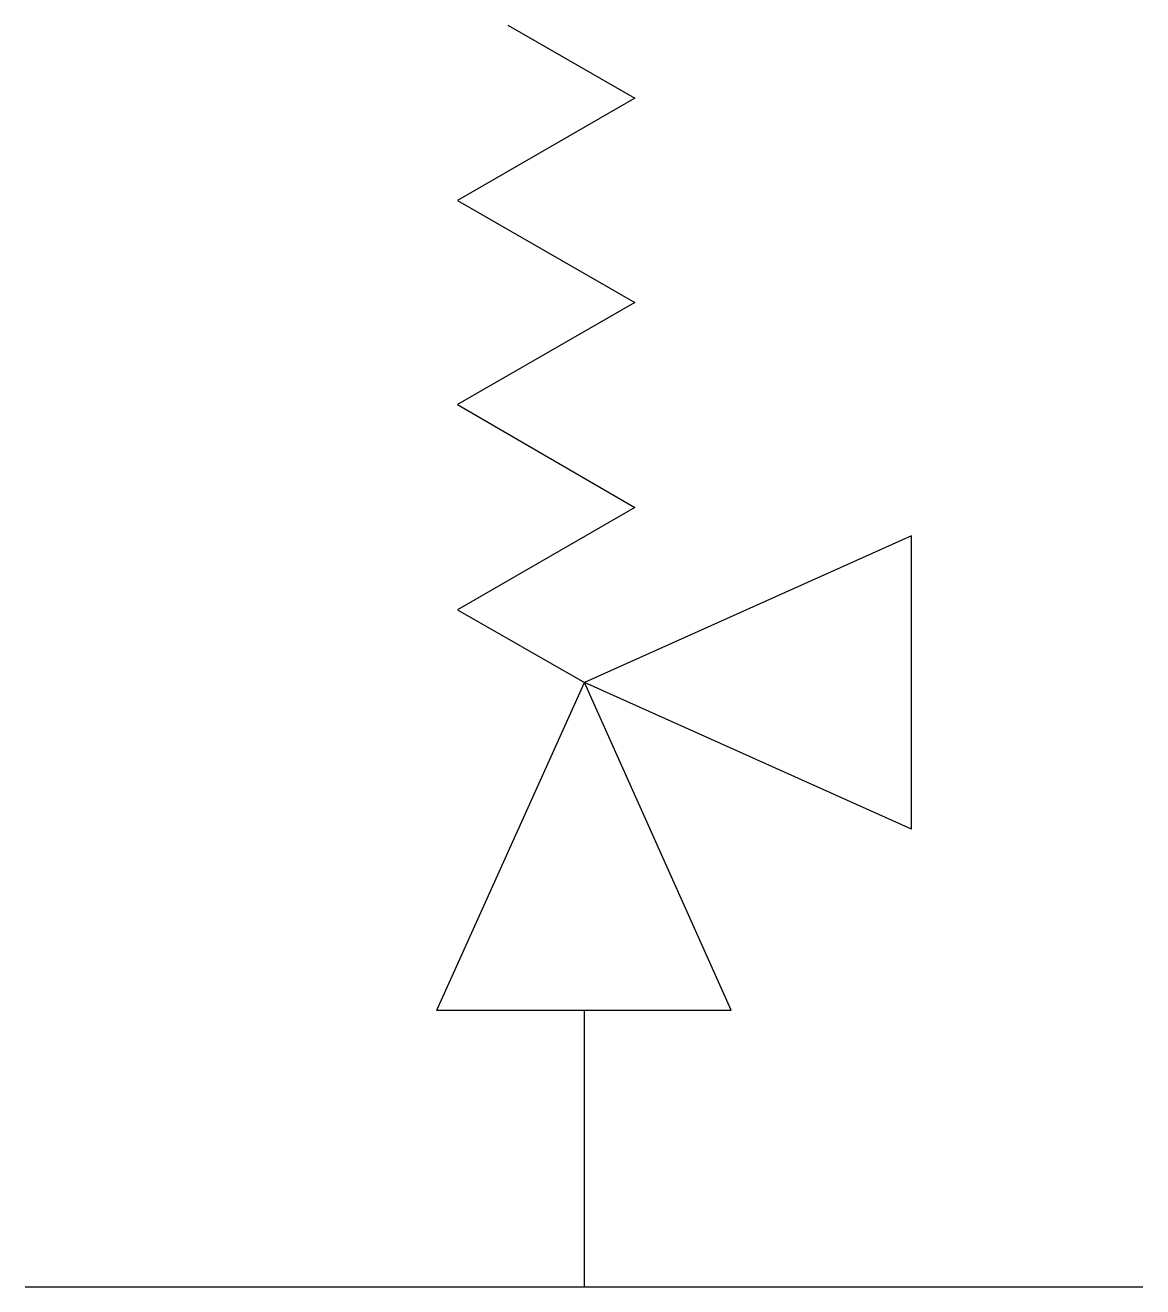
# Model space of a CAD drawing. Header units: metres. Extents: x -20743.7 to -20728.3, y -11802.1 to -11784.8.
import ezdxf

# ---------------------------------------------------------------- set-up
doc = ezdxf.new("R2010")
doc.units = ezdxf.units.M

msp = doc.modelspace()

# ---------------------------------------------------------------- linework, layer by layer
for p, q in [((-20737.05, -11784.77), (-20735.31, -11785.77)), ((-20735.31, -11785.77), (-20737.74, -11787.17)), ((-20737.74, -11787.17), (-20735.31, -11788.57)), ((-20735.31, -11788.57), (-20737.74, -11789.97)), ((-20737.74, -11789.97), (-20735.31, -11791.38)), ((-20735.31, -11791.38), (-20737.74, -11792.78)), ((-20731.52, -11791.77), (-20736, -11793.78)), ((-20731.52, -11795.79), (-20731.52, -11791.77)), ((-20737.74, -11792.78), (-20736, -11793.78)), ((-20738.02, -11798.27), (-20736, -11793.78)), ((-20733.99, -11798.27), (-20736, -11793.78)), ((-20731.52, -11795.79), (-20736, -11793.78)), ((-20738.02, -11798.27), (-20733.99, -11798.27)), ((-20736, -11802.06), (-20736, -11798.27)), ((-20743.66, -11802.06), (-20728.35, -11802.06))]:
    msp.add_line(p, q)

doc.saveas('drawing.dxf')
